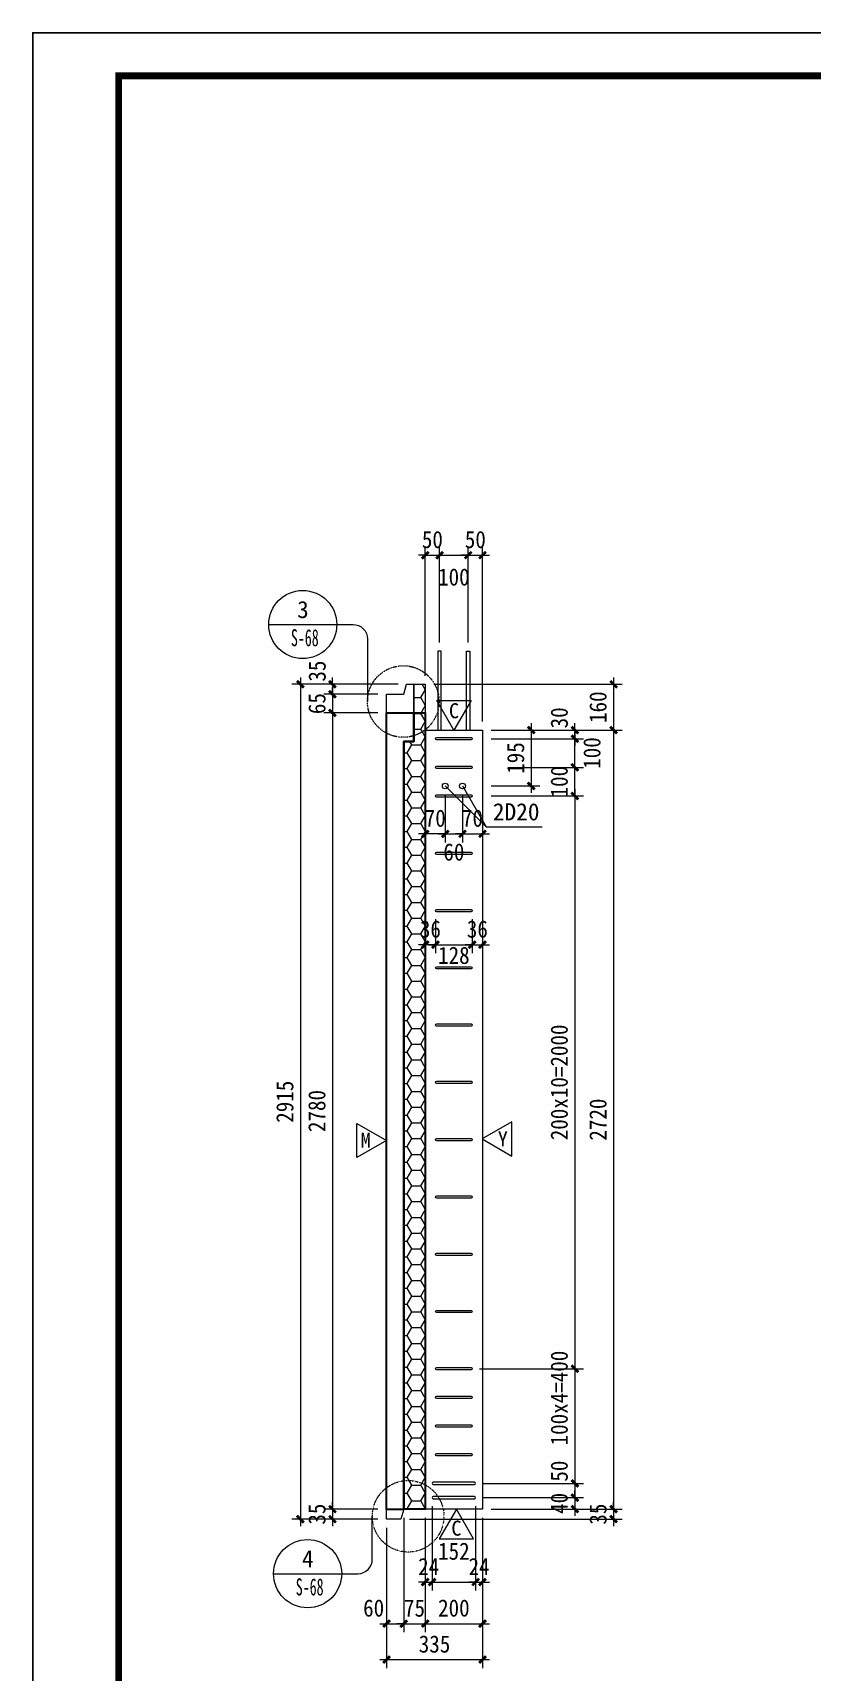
# Model space of a CAD drawing. Header units: millimetres. Extents: x 147 to 28941, y 5 to 9031.
# Drawn here: x 16341 to 19064, y 3191 to 8915 of the extents above; entities that cross this region are included whole.
import ezdxf
from ezdxf.enums import TextEntityAlignment as Align

# ---------------------------------------------------------------- set-up
doc = ezdxf.new("R2010")
doc.units = ezdxf.units.MM
doc.linetypes.add('DASH', pattern=[0.35, 0.25, -0.1])
for name, color, linetype, lineweight in [('YG-标注', 151, 'Continuous', 15), ('YZ-文字', 4, 'Continuous', 13), ('YZ-符号', 96, 'Continuous', 9), ('填充', 7, 'Continuous', 5), ('轮廓线', 2, 'Continuous', 13), ('轮廓线0.15', 91, 'Continuous', 15)]:
    doc.layers.add(name, color=color, linetype=linetype, lineweight=lineweight)
for name, color, linetype in [('YWQB1a###PJ', 7, 'Continuous'), ('YZ-索引图号', 3, 'Continuous'), ('暗柱钢筋', 7, 'Continuous'), ('梁钢筋', 7, 'Continuous')]:
    doc.layers.add(name, color=color, linetype=linetype)
doc.styles.add('YZ-样式 1', font='simhei.ttf', dxfattribs={"width": 0.85})
doc.styles.add('YZ-样式 2', font='simhei.ttf', dxfattribs={"width": 0.9})
doc.styles.add('图签-黑体', font='simhei.ttf')
doc.styles.add('黑体', font='simhei.ttf')
doc.dimstyles.new('YZ-30', dxfattribs={"dimscale": 30, "dimtxt": 2, "dimasz": 0.8, "dimexe": 1, "dimexo": 1, "dimgap": 0.8, "dimtad": 1, "dimdec": 0, "dimzin": 1, "dimdsep": 46, "dimtxsty": 'YZ-样式 2', "dimblk": 'ARCHTICK', "dimcen": 250, "dimdle": 0.8, "dimclrd": 151, "dimclre": 151, "dimclrt": 7, "dimazin": 0, "dimtfac": 1, "dimtdec": 0, "dimtix": 1, "dimtmove": 2, "dimatfit": 2, "dimldrblk": 'ARCHTICK', "dimfxl": 1, "dimlwd": 9, "dimlwe": 9, "dimarcsym": 0})

# ---------------------------------------------------------------- blocks, each defined once
blk = doc.blocks.new('_ArchTick')
at = {"color": 0, "linetype": 'ByBlock', "const_width": 0.4}
blk.add_lwpolyline([(-0.5, -0.5), (0.5, 0.5)], dxfattribs=at)
blk = doc.blocks.new('*D164')
at = {"layer": 'Defpoints', "color": 0, "transparency": 16777216}
for p in [(17646.8, 6640.1), (17387.8, 6605.1), (17576.8, 6605.1)]:
    blk.add_point(p, dxfattribs=at)
at = {"layer": 'YG-标注', "color": 151, "lineweight": 9, "transparency": 16777216}
for p, q in [((17616.8, 6640.1), (17357.8, 6640.1)), ((17387.8, 6640.1), (17387.8, 6664.1)), ((17387.8, 6640.1), (17387.8, 6605.1)), ((17546.8, 6605.1), (17357.8, 6605.1)), ((17387.8, 6605.1), (17387.8, 6581.1))]:
    blk.add_line(p, q, dxfattribs=at)
at = {"layer": 'YG-标注', "color": 151, "lineweight": 9, "transparency": 16777216, "xscale": 24, "yscale": 24, "zscale": 24}
for p, rotation in [((17387.8, 6640.1), 270), ((17387.8, 6605.1), 90)]:
    blk.add_blockref('_ArchTick', p, dxfattribs=dict(at, rotation=rotation))
at = {"layer": 'YG-标注', "color": 7, "transparency": 16777216, "insert": (17334.5, 6686.1), "char_height": 60, "attachment_point": 5, "rotation": 90, "style": 'YZ-样式 2'}
blk.add_mtext('35', dxfattribs=at)
blk = doc.blocks.new('*D165')
at = {"layer": 'Defpoints', "color": 0, "transparency": 16777216}
for p in [(17576.8, 6540.1), (17387.8, 3760.1), (17576.8, 3760.1)]:
    blk.add_point(p, dxfattribs=at)
at = {"layer": 'YG-标注', "color": 151, "lineweight": 9, "transparency": 16777216}
for p, q in [((17546.8, 6540.1), (17357.8, 6540.1)), ((17387.8, 6564.1), (17387.8, 3736.1)), ((17546.8, 3760.1), (17357.8, 3760.1))]:
    blk.add_line(p, q, dxfattribs=at)
at = {"layer": 'YG-标注', "color": 151, "lineweight": 9, "transparency": 16777216, "xscale": 24, "yscale": 24, "zscale": 24}
for p, rotation in [((17387.8, 6540.1), 90), ((17387.8, 3760.1), 270)]:
    blk.add_blockref('_ArchTick', p, dxfattribs=dict(at, rotation=rotation))
at = {"layer": 'YG-标注', "color": 7, "transparency": 16777216, "insert": (17333.5, 5150.1), "char_height": 60, "attachment_point": 5, "rotation": 90, "style": 'YZ-样式 2'}
blk.add_mtext('2780', dxfattribs=at)
blk = doc.blocks.new('*D166')
at = {"layer": 'Defpoints', "color": 0, "transparency": 16777216}
for p in [(17646.8, 6640.1), (17275.7, 3725.1), (17576.8, 3725.1)]:
    blk.add_point(p, dxfattribs=at)
at = {"layer": 'YG-标注', "color": 151, "lineweight": 9, "transparency": 16777216}
for p, q in [((17616.8, 6640.1), (17245.7, 6640.1)), ((17275.7, 6664.1), (17275.7, 3701.1)), ((17546.8, 3725.1), (17245.7, 3725.1))]:
    blk.add_line(p, q, dxfattribs=at)
at = {"layer": 'YG-标注', "color": 151, "lineweight": 9, "transparency": 16777216, "xscale": 24, "yscale": 24, "zscale": 24}
for p, rotation in [((17275.7, 6640.1), 90), ((17275.7, 3725.1), 270)]:
    blk.add_blockref('_ArchTick', p, dxfattribs=dict(at, rotation=rotation))
at = {"layer": 'YG-标注', "color": 7, "transparency": 16777216, "insert": (17221.7, 5182.6), "char_height": 60, "attachment_point": 5, "rotation": 90, "style": 'YZ-样式 2'}
blk.add_mtext('2915', dxfattribs=at)
blk = doc.blocks.new('*D167')
at = {"layer": 'Defpoints', "color": 0, "transparency": 16777216}
for p in [(17711.8, 6640.1), (17911.8, 6480.1), (18369.8, 6480.1)]:
    blk.add_point(p, dxfattribs=at)
at = {"layer": 'YG-标注', "color": 151, "lineweight": 9, "transparency": 16777216}
for p, q in [((17741.8, 6640.1), (18399.8, 6640.1)), ((18369.8, 6664.1), (18369.8, 6456.1)), ((17941.8, 6480.1), (18399.8, 6480.1))]:
    blk.add_line(p, q, dxfattribs=at)
at = {"layer": 'YG-标注', "color": 151, "lineweight": 9, "transparency": 16777216, "xscale": 24, "yscale": 24, "zscale": 24}
for p, rotation in [((18369.8, 6640.1), 90), ((18369.8, 6480.1), 270)]:
    blk.add_blockref('_ArchTick', p, dxfattribs=dict(at, rotation=rotation))
at = {"layer": 'YG-标注', "color": 7, "transparency": 16777216, "insert": (18315.5, 6560.1), "char_height": 60, "attachment_point": 5, "rotation": 90, "style": 'YZ-样式 2'}
blk.add_mtext('160', dxfattribs=at)
blk = doc.blocks.new('*D168')
at = {"layer": 'Defpoints', "color": 0, "transparency": 16777216}
for p in [(17911.8, 6480.1), (17911.8, 3760.1), (18369.8, 3760.1)]:
    blk.add_point(p, dxfattribs=at)
at = {"layer": 'YG-标注', "color": 151, "lineweight": 9, "transparency": 16777216}
for p, q in [((17941.8, 6480.1), (18399.8, 6480.1)), ((18369.8, 6504.1), (18369.8, 3736.1)), ((17941.8, 3760.1), (18399.8, 3760.1))]:
    blk.add_line(p, q, dxfattribs=at)
at = {"layer": 'YG-标注', "color": 151, "lineweight": 9, "transparency": 16777216, "xscale": 24, "yscale": 24, "zscale": 24}
for p, rotation in [((18369.8, 6480.1), 90), ((18369.8, 3760.1), 270)]:
    blk.add_blockref('_ArchTick', p, dxfattribs=dict(at, rotation=rotation))
at = {"layer": 'YG-标注', "color": 7, "transparency": 16777216, "insert": (18315.5, 5120.1), "char_height": 60, "attachment_point": 5, "rotation": 90, "style": 'YZ-样式 2'}
blk.add_mtext('2720', dxfattribs=at)
blk = doc.blocks.new('*D169')
at = {"layer": 'Defpoints', "color": 0, "transparency": 16777216}
for p in [(17626.8, 3725.1), (17911.8, 3760.1), (18369.8, 3725.1)]:
    blk.add_point(p, dxfattribs=at)
at = {"layer": 'YG-标注', "color": 151, "lineweight": 9, "transparency": 16777216}
for p, q in [((18369.8, 3760.1), (18369.8, 3784.1)), ((17656.8, 3725.1), (18399.8, 3725.1)), ((17941.8, 3760.1), (18399.8, 3760.1)), ((18369.8, 3760.1), (18369.8, 3725.1)), ((18369.8, 3725.1), (18369.8, 3701.1))]:
    blk.add_line(p, q, dxfattribs=at)
at = {"layer": 'YG-标注', "color": 151, "lineweight": 9, "transparency": 16777216, "xscale": 24, "yscale": 24, "zscale": 24}
for p, rotation in [((18369.8, 3760.1), 270), ((18369.8, 3725.1), 90)]:
    blk.add_blockref('_ArchTick', p, dxfattribs=dict(at, rotation=rotation))
at = {"layer": 'YG-标注', "color": 7, "transparency": 16777216, "insert": (18315.8, 3742.6), "char_height": 60, "attachment_point": 5, "rotation": 90, "style": 'YZ-样式 2'}
blk.add_mtext('35', dxfattribs=at)
blk = doc.blocks.new('*D170')
at = {"layer": 'Defpoints', "color": 0, "transparency": 16777216}
for p in [(17911.8, 6480.1), (17911.8, 6450.1), (18234.5, 6450.1)]:
    blk.add_point(p, dxfattribs=at)
at = {"layer": 'YG-标注', "color": 151, "lineweight": 9, "transparency": 16777216}
for p, q in [((17941.8, 6480.1), (18264.5, 6480.1)), ((18234.5, 6480.1), (18234.5, 6504.1)), ((18234.5, 6480.1), (18234.5, 6450.1)), ((17941.8, 6450.1), (18264.5, 6450.1)), ((18234.5, 6450.1), (18234.5, 6426.1))]:
    blk.add_line(p, q, dxfattribs=at)
at = {"layer": 'YG-标注', "color": 151, "lineweight": 9, "transparency": 16777216, "xscale": 24, "yscale": 24, "zscale": 24}
for p, rotation in [((18234.5, 6480.1), 270), ((18234.5, 6450.1), 90)]:
    blk.add_blockref('_ArchTick', p, dxfattribs=dict(at, rotation=rotation))
at = {"layer": 'YG-标注', "color": 7, "transparency": 16777216, "insert": (18180.1, 6522.9), "char_height": 60, "attachment_point": 5, "rotation": 90, "style": 'YZ-样式 2'}
blk.add_mtext('30', dxfattribs=at)
blk = doc.blocks.new('*D171')
at = {"layer": 'Defpoints', "color": 0, "transparency": 16777216}
for p in [(17911.8, 6250.1), (17871.8, 4250.1), (18234.5, 4250.1)]:
    blk.add_point(p, dxfattribs=at)
at = {"layer": 'YG-标注', "color": 151, "lineweight": 9, "transparency": 16777216}
for p, q in [((17941.8, 6250.1), (18264.5, 6250.1)), ((18234.5, 6274.1), (18234.5, 4226.1)), ((17901.8, 4250.1), (18264.5, 4250.1))]:
    blk.add_line(p, q, dxfattribs=at)
at = {"layer": 'YG-标注', "color": 151, "lineweight": 9, "transparency": 16777216, "xscale": 24, "yscale": 24, "zscale": 24}
for p, rotation in [((18234.5, 6250.1), 90), ((18234.5, 4250.1), 270)]:
    blk.add_blockref('_ArchTick', p, dxfattribs=dict(at, rotation=rotation))
at = {"layer": 'YG-标注', "color": 7, "transparency": 16777216, "insert": (18180.1, 5250.1), "char_height": 60, "attachment_point": 5, "rotation": 90, "style": 'YZ-样式 2'}
blk.add_mtext('200x10=2000', dxfattribs=at)
blk = doc.blocks.new('*D172')
at = {"layer": 'Defpoints', "color": 0, "transparency": 16777216}
for p in [(17871.8, 4250.1), (17883.8, 3850.1), (18234.5, 3850.1)]:
    blk.add_point(p, dxfattribs=at)
at = {"layer": 'YG-标注', "color": 151, "lineweight": 9, "transparency": 16777216}
for p, q in [((17901.8, 4250.1), (18264.5, 4250.1)), ((18234.5, 4274.1), (18234.5, 3826.1)), ((17913.8, 3850.1), (18264.5, 3850.1))]:
    blk.add_line(p, q, dxfattribs=at)
at = {"layer": 'YG-标注', "color": 151, "lineweight": 9, "transparency": 16777216, "xscale": 24, "yscale": 24, "zscale": 24}
for p, rotation in [((18234.5, 4250.1), 90), ((18234.5, 3850.1), 270)]:
    blk.add_blockref('_ArchTick', p, dxfattribs=dict(at, rotation=rotation))
at = {"layer": 'YG-标注', "color": 7, "transparency": 16777216, "insert": (18180.1, 4147.9), "char_height": 60, "attachment_point": 5, "rotation": 90, "style": 'YZ-样式 2'}
blk.add_mtext('100x4=400', dxfattribs=at)
blk = doc.blocks.new('*D173')
at = {"layer": 'Defpoints', "color": 0, "transparency": 16777216}
for p in [(17883.8, 3850.1), (17883.8, 3800.1), (18234.5, 3800.1)]:
    blk.add_point(p, dxfattribs=at)
at = {"layer": 'YG-标注', "color": 151, "lineweight": 9, "transparency": 16777216}
for p, q in [((17913.8, 3850.1), (18264.5, 3850.1)), ((18234.5, 3874.1), (18234.5, 3776.1)), ((17913.8, 3800.1), (18264.5, 3800.1))]:
    blk.add_line(p, q, dxfattribs=at)
at = {"layer": 'YG-标注', "color": 151, "lineweight": 9, "transparency": 16777216, "xscale": 24, "yscale": 24, "zscale": 24}
for p, rotation in [((18234.5, 3850.1), 90), ((18234.5, 3800.1), 270)]:
    blk.add_blockref('_ArchTick', p, dxfattribs=dict(at, rotation=rotation))
at = {"layer": 'YG-标注', "color": 7, "transparency": 16777216, "insert": (18180.1, 3892.7), "char_height": 60, "attachment_point": 5, "rotation": 90, "style": 'YZ-样式 2'}
blk.add_mtext('50', dxfattribs=at)
blk = doc.blocks.new('*D174')
at = {"layer": 'Defpoints', "color": 0, "transparency": 16777216}
for p in [(17883.8, 3800.1), (17911.8, 3760.1), (18234.5, 3760.1)]:
    blk.add_point(p, dxfattribs=at)
at = {"layer": 'YG-标注', "color": 151, "lineweight": 9, "transparency": 16777216}
for p, q in [((17913.8, 3800.1), (18264.5, 3800.1)), ((18234.5, 3800.1), (18234.5, 3824.1)), ((18234.5, 3800.1), (18234.5, 3760.1)), ((17941.8, 3760.1), (18264.5, 3760.1)), ((18234.5, 3760.1), (18234.5, 3736.1))]:
    blk.add_line(p, q, dxfattribs=at)
at = {"layer": 'YG-标注', "color": 151, "lineweight": 9, "transparency": 16777216, "xscale": 24, "yscale": 24, "zscale": 24}
for p, rotation in [((18234.5, 3800.1), 270), ((18234.5, 3760.1), 90)]:
    blk.add_blockref('_ArchTick', p, dxfattribs=dict(at, rotation=rotation))
at = {"layer": 'YG-标注', "color": 7, "transparency": 16777216, "insert": (18180.1, 3780.1), "char_height": 60, "attachment_point": 5, "rotation": 90, "style": 'YZ-样式 2'}
blk.add_mtext('40', dxfattribs=at)
blk = doc.blocks.new('*D175')
at = {"layer": 'Defpoints', "color": 0, "transparency": 16777216}
for p in [(17911.8, 6480.1), (17911.8, 6285), (18081.9, 6285)]:
    blk.add_point(p, dxfattribs=at)
at = {"layer": 'YG-标注', "color": 151, "lineweight": 9, "transparency": 16777216}
for p, q in [((17941.8, 6480.1), (18111.9, 6480.1)), ((18081.9, 6504.1), (18081.9, 6261)), ((17941.8, 6285), (18111.9, 6285))]:
    blk.add_line(p, q, dxfattribs=at)
at = {"layer": 'YG-标注', "color": 151, "lineweight": 9, "transparency": 16777216, "xscale": 24, "yscale": 24, "zscale": 24}
for p, rotation in [((18081.9, 6480.1), 90), ((18081.9, 6285), 270)]:
    blk.add_blockref('_ArchTick', p, dxfattribs=dict(at, rotation=rotation))
at = {"layer": 'YG-标注', "color": 7, "transparency": 16777216, "insert": (18027.9, 6382.6), "char_height": 60, "attachment_point": 5, "rotation": 90, "style": 'YZ-样式 2'}
blk.add_mtext('195', dxfattribs=at)
blk = doc.blocks.new('*D176')
at = {"layer": 'Defpoints', "color": 0, "transparency": 16777216}
for p in [(17576.8, 3725.1), (17911.8, 3760.1), (17911.8, 3234.7)]:
    blk.add_point(p, dxfattribs=at)
at = {"layer": 'YG-标注', "color": 151, "lineweight": 9, "transparency": 16777216}
for p, q in [((17911.8, 3730.1), (17911.8, 3204.7)), ((17576.8, 3695.1), (17576.8, 3204.7)), ((17552.8, 3234.7), (17935.8, 3234.7))]:
    blk.add_line(p, q, dxfattribs=at)
at = {"layer": 'YG-标注', "color": 151, "lineweight": 9, "transparency": 16777216, "xscale": 24, "yscale": 24, "zscale": 24, "rotation": 180}
blk.add_blockref('_ArchTick', (17576.8, 3234.7), dxfattribs=at)
at = {"layer": 'YG-标注', "color": 151, "lineweight": 9, "transparency": 16777216, "xscale": 24, "yscale": 24, "zscale": 24}
blk.add_blockref('_ArchTick', (17911.8, 3234.7), dxfattribs=at)
at = {"layer": 'YG-标注', "color": 7, "transparency": 16777216, "insert": (17744.3, 3288.7), "char_height": 60, "attachment_point": 5, "style": 'YZ-样式 2'}
blk.add_mtext('335', dxfattribs=at)
blk = doc.blocks.new('*D177')
at = {"layer": 'Defpoints', "color": 0, "transparency": 16777216}
for p in [(17576.8, 3725.1), (17636.8, 3760.1), (17636.8, 3360.1)]:
    blk.add_point(p, dxfattribs=at)
at = {"layer": 'YG-标注', "color": 151, "lineweight": 9, "transparency": 16777216}
for p, q in [((17636.8, 3730.1), (17636.8, 3330.1)), ((17576.8, 3695.1), (17576.8, 3330.1)), ((17552.8, 3360.1), (17660.8, 3360.1))]:
    blk.add_line(p, q, dxfattribs=at)
at = {"layer": 'YG-标注', "color": 151, "lineweight": 9, "transparency": 16777216, "xscale": 24, "yscale": 24, "zscale": 24, "rotation": 180}
blk.add_blockref('_ArchTick', (17576.8, 3360.1), dxfattribs=at)
at = {"layer": 'YG-标注', "color": 151, "lineweight": 9, "transparency": 16777216, "xscale": 24, "yscale": 24, "zscale": 24}
blk.add_blockref('_ArchTick', (17636.8, 3360.1), dxfattribs=at)
at = {"layer": 'YG-标注', "color": 7, "transparency": 16777216, "insert": (17531.6, 3414.4), "char_height": 60, "attachment_point": 5, "style": 'YZ-样式 2'}
blk.add_mtext('60', dxfattribs=at)
blk = doc.blocks.new('*D178')
at = {"layer": 'Defpoints', "color": 0, "transparency": 16777216}
for p in [(17636.8, 3760.1), (17711.8, 3760.1), (17711.8, 3360.1)]:
    blk.add_point(p, dxfattribs=at)
at = {"layer": 'YG-标注', "color": 151, "lineweight": 9, "transparency": 16777216}
for p, q in [((17636.8, 3730.1), (17636.8, 3330.1)), ((17711.8, 3730.1), (17711.8, 3330.1)), ((17636.8, 3360.1), (17612.8, 3360.1)), ((17636.8, 3360.1), (17711.8, 3360.1)), ((17711.8, 3360.1), (17735.8, 3360.1))]:
    blk.add_line(p, q, dxfattribs=at)
at = {"layer": 'YG-标注', "color": 151, "lineweight": 9, "transparency": 16777216, "xscale": 24, "yscale": 24, "zscale": 24}
blk.add_blockref('_ArchTick', (17636.8, 3360.1), dxfattribs=at)
at = {"layer": 'YG-标注', "color": 151, "lineweight": 9, "transparency": 16777216, "xscale": 24, "yscale": 24, "zscale": 24, "rotation": 180}
blk.add_blockref('_ArchTick', (17711.8, 3360.1), dxfattribs=at)
at = {"layer": 'YG-标注', "color": 7, "transparency": 16777216, "insert": (17674.3, 3414.1), "char_height": 60, "attachment_point": 5, "style": 'YZ-样式 2'}
blk.add_mtext('75', dxfattribs=at)
blk = doc.blocks.new('*D179')
at = {"layer": 'Defpoints', "color": 0, "transparency": 16777216}
for p in [(17711.8, 3760.1), (17911.8, 3760.1), (17911.8, 3360.1)]:
    blk.add_point(p, dxfattribs=at)
at = {"layer": 'YG-标注', "color": 151, "lineweight": 9, "transparency": 16777216}
for p, q in [((17711.8, 3730.1), (17711.8, 3330.1)), ((17911.8, 3730.1), (17911.8, 3330.1)), ((17687.8, 3360.1), (17935.8, 3360.1))]:
    blk.add_line(p, q, dxfattribs=at)
at = {"layer": 'YG-标注', "color": 151, "lineweight": 9, "transparency": 16777216, "xscale": 24, "yscale": 24, "zscale": 24, "rotation": 180}
blk.add_blockref('_ArchTick', (17711.8, 3360.1), dxfattribs=at)
at = {"layer": 'YG-标注', "color": 151, "lineweight": 9, "transparency": 16777216, "xscale": 24, "yscale": 24, "zscale": 24}
blk.add_blockref('_ArchTick', (17911.8, 3360.1), dxfattribs=at)
at = {"layer": 'YG-标注', "color": 7, "transparency": 16777216, "insert": (17811.8, 3414.4), "char_height": 60, "attachment_point": 5, "style": 'YZ-样式 2'}
blk.add_mtext('200', dxfattribs=at)
blk = doc.blocks.new('*D180')
at = {"layer": 'Defpoints', "color": 0, "transparency": 16777216}
for p in [(17735.8, 3800.1), (17711.8, 3760.1), (17735.8, 3505.5)]:
    blk.add_point(p, dxfattribs=at)
at = {"layer": 'YG-标注', "color": 151, "lineweight": 9, "transparency": 16777216}
for p, q in [((17711.8, 3730.1), (17711.8, 3475.5)), ((17735.8, 3770.1), (17735.8, 3475.5)), ((17711.8, 3505.5), (17687.8, 3505.5)), ((17711.8, 3505.5), (17735.8, 3505.5)), ((17735.8, 3505.5), (17759.8, 3505.5))]:
    blk.add_line(p, q, dxfattribs=at)
at = {"layer": 'YG-标注', "color": 151, "lineweight": 9, "transparency": 16777216, "xscale": 24, "yscale": 24, "zscale": 24}
blk.add_blockref('_ArchTick', (17711.8, 3505.5), dxfattribs=at)
at = {"layer": 'YG-标注', "color": 151, "lineweight": 9, "transparency": 16777216, "xscale": 24, "yscale": 24, "zscale": 24, "rotation": 180}
blk.add_blockref('_ArchTick', (17735.8, 3505.5), dxfattribs=at)
at = {"layer": 'YG-标注', "color": 7, "transparency": 16777216, "insert": (17723.8, 3559.5), "char_height": 60, "attachment_point": 5, "style": 'YZ-样式 2'}
blk.add_mtext('24', dxfattribs=at)
blk = doc.blocks.new('*D181')
at = {"layer": 'Defpoints', "color": 0, "transparency": 16777216}
for p in [(17735.8, 3800.1), (17887.8, 3800.1), (17887.8, 3505.5)]:
    blk.add_point(p, dxfattribs=at)
at = {"layer": 'YG-标注', "color": 151, "lineweight": 9, "transparency": 16777216}
for p, q in [((17735.8, 3770.1), (17735.8, 3475.5)), ((17887.8, 3770.1), (17887.8, 3475.5)), ((17711.8, 3505.5), (17911.8, 3505.5))]:
    blk.add_line(p, q, dxfattribs=at)
at = {"layer": 'YG-标注', "color": 151, "lineweight": 9, "transparency": 16777216, "xscale": 24, "yscale": 24, "zscale": 24, "rotation": 180}
blk.add_blockref('_ArchTick', (17735.8, 3505.5), dxfattribs=at)
at = {"layer": 'YG-标注', "color": 151, "lineweight": 9, "transparency": 16777216, "xscale": 24, "yscale": 24, "zscale": 24}
blk.add_blockref('_ArchTick', (17887.8, 3505.5), dxfattribs=at)
at = {"layer": 'YG-标注', "color": 7, "transparency": 16777216, "insert": (17811.8, 3612.7), "char_height": 60, "attachment_point": 5, "style": 'YZ-样式 2'}
blk.add_mtext('152', dxfattribs=at)
blk = doc.blocks.new('*D182')
at = {"layer": 'Defpoints', "color": 0, "transparency": 16777216}
for p in [(17887.8, 3800.1), (17911.8, 3760.1), (17911.8, 3505.5)]:
    blk.add_point(p, dxfattribs=at)
at = {"layer": 'YG-标注', "color": 151, "lineweight": 9, "transparency": 16777216}
for p, q in [((17887.8, 3770.1), (17887.8, 3475.5)), ((17911.8, 3730.1), (17911.8, 3475.5)), ((17887.8, 3505.5), (17863.8, 3505.5)), ((17887.8, 3505.5), (17911.8, 3505.5)), ((17911.8, 3505.5), (17935.8, 3505.5))]:
    blk.add_line(p, q, dxfattribs=at)
at = {"layer": 'YG-标注', "color": 151, "lineweight": 9, "transparency": 16777216, "xscale": 24, "yscale": 24, "zscale": 24}
blk.add_blockref('_ArchTick', (17887.8, 3505.5), dxfattribs=at)
at = {"layer": 'YG-标注', "color": 151, "lineweight": 9, "transparency": 16777216, "xscale": 24, "yscale": 24, "zscale": 24, "rotation": 180}
blk.add_blockref('_ArchTick', (17911.8, 3505.5), dxfattribs=at)
at = {"layer": 'YG-标注', "color": 7, "transparency": 16777216, "insert": (17899.8, 3559.5), "char_height": 60, "attachment_point": 5, "style": 'YZ-样式 2'}
blk.add_mtext('24', dxfattribs=at)
blk = doc.blocks.new('*D183')
at = {"layer": 'Defpoints', "color": 0, "transparency": 16777216}
for p in [(17747.8, 5850.1), (17875.8, 5850.1), (17875.8, 5730.9)]:
    blk.add_point(p, dxfattribs=at)
at = {"layer": 'YG-标注', "color": 151, "lineweight": 9, "transparency": 16777216}
for p, q in [((17747.8, 5820.1), (17747.8, 5700.9)), ((17875.8, 5820.1), (17875.8, 5700.9)), ((17723.8, 5730.9), (17899.8, 5730.9))]:
    blk.add_line(p, q, dxfattribs=at)
at = {"layer": 'YG-标注', "color": 151, "lineweight": 9, "transparency": 16777216, "xscale": 24, "yscale": 24, "zscale": 24, "rotation": 180}
blk.add_blockref('_ArchTick', (17747.8, 5730.9), dxfattribs=at)
at = {"layer": 'YG-标注', "color": 151, "lineweight": 9, "transparency": 16777216, "xscale": 24, "yscale": 24, "zscale": 24}
blk.add_blockref('_ArchTick', (17875.8, 5730.9), dxfattribs=at)
at = {"layer": 'YG-标注', "color": 7, "transparency": 16777216, "insert": (17811.8, 5693.3), "char_height": 60, "attachment_point": 5, "style": 'YZ-样式 2'}
blk.add_mtext('128', dxfattribs=at)
blk = doc.blocks.new('*D184')
at = {"layer": 'Defpoints', "color": 0, "transparency": 16777216}
for p in [(17875.8, 5850.1), (17911.8, 5730.9), (17911.8, 5730.9)]:
    blk.add_point(p, dxfattribs=at)
at = {"layer": 'YG-标注', "color": 151, "lineweight": 9, "transparency": 16777216}
for p, q in [((17875.8, 5820.1), (17875.8, 5700.9)), ((17875.8, 5730.9), (17851.8, 5730.9)), ((17875.8, 5730.9), (17911.8, 5730.9)), ((17911.8, 5730.9), (17935.8, 5730.9))]:
    blk.add_line(p, q, dxfattribs=at)
at = {"layer": 'YG-标注', "color": 151, "lineweight": 9, "transparency": 16777216, "xscale": 24, "yscale": 24, "zscale": 24}
blk.add_blockref('_ArchTick', (17875.8, 5730.9), dxfattribs=at)
at = {"layer": 'YG-标注', "color": 151, "lineweight": 9, "transparency": 16777216, "xscale": 24, "yscale": 24, "zscale": 24, "rotation": 180}
blk.add_blockref('_ArchTick', (17911.8, 5730.9), dxfattribs=at)
at = {"layer": 'YG-标注', "color": 7, "transparency": 16777216, "insert": (17893.8, 5784.9), "char_height": 60, "attachment_point": 5, "style": 'YZ-样式 2'}
blk.add_mtext('36', dxfattribs=at)
blk = doc.blocks.new('*D185')
at = {"layer": 'Defpoints', "color": 0, "transparency": 16777216}
for p in [(17711.8, 5873.1), (17747.8, 5850.1), (17711.8, 5730.9)]:
    blk.add_point(p, dxfattribs=at)
at = {"layer": 'YG-标注', "color": 151, "lineweight": 9, "transparency": 16777216}
for p, q in [((17711.8, 5843.1), (17711.8, 5700.9)), ((17747.8, 5820.1), (17747.8, 5700.9)), ((17711.8, 5730.9), (17687.8, 5730.9)), ((17747.8, 5730.9), (17711.8, 5730.9)), ((17747.8, 5730.9), (17771.8, 5730.9))]:
    blk.add_line(p, q, dxfattribs=at)
at = {"layer": 'YG-标注', "color": 151, "lineweight": 9, "transparency": 16777216, "xscale": 24, "yscale": 24, "zscale": 24}
blk.add_blockref('_ArchTick', (17711.8, 5730.9), dxfattribs=at)
at = {"layer": 'YG-标注', "color": 151, "lineweight": 9, "transparency": 16777216, "xscale": 24, "yscale": 24, "zscale": 24, "rotation": 180}
blk.add_blockref('_ArchTick', (17747.8, 5730.9), dxfattribs=at)
at = {"layer": 'YG-标注', "color": 7, "transparency": 16777216, "insert": (17729.8, 5784.9), "char_height": 60, "attachment_point": 5, "style": 'YZ-样式 2'}
blk.add_mtext('36', dxfattribs=at)
blk = doc.blocks.new('*D186')
at = {"layer": 'Defpoints', "color": 0, "transparency": 16777216}
for p in [(17711.8, 6281.8), (17781.6, 6285), (17711.8, 6117.8)]:
    blk.add_point(p, dxfattribs=at)
at = {"layer": 'YG-标注', "color": 151, "lineweight": 9, "transparency": 16777216}
for p, q in [((17711.8, 6251.8), (17711.8, 6087.8)), ((17781.6, 6255), (17781.6, 6087.8)), ((17711.8, 6117.8), (17687.8, 6117.8)), ((17781.6, 6117.8), (17711.8, 6117.8)), ((17781.6, 6117.8), (17805.6, 6117.8))]:
    blk.add_line(p, q, dxfattribs=at)
at = {"layer": 'YG-标注', "color": 151, "lineweight": 9, "transparency": 16777216, "xscale": 24, "yscale": 24, "zscale": 24}
blk.add_blockref('_ArchTick', (17711.8, 6117.8), dxfattribs=at)
at = {"layer": 'YG-标注', "color": 151, "lineweight": 9, "transparency": 16777216, "xscale": 24, "yscale": 24, "zscale": 24, "rotation": 180}
blk.add_blockref('_ArchTick', (17781.6, 6117.8), dxfattribs=at)
at = {"layer": 'YG-标注', "color": 7, "transparency": 16777216, "insert": (17746.7, 6172.1), "char_height": 60, "attachment_point": 5, "style": 'YZ-样式 2'}
blk.add_mtext('70', dxfattribs=at)
blk = doc.blocks.new('*D187')
at = {"layer": 'Defpoints', "color": 0, "transparency": 16777216}
for p in [(17781.6, 6285), (17842, 6285), (17842, 6117.8)]:
    blk.add_point(p, dxfattribs=at)
at = {"layer": 'YG-标注', "color": 151, "lineweight": 9, "transparency": 16777216}
for p, q in [((17781.6, 6255), (17781.6, 6087.8)), ((17842, 6255), (17842, 6087.8)), ((17757.6, 6117.8), (17866, 6117.8))]:
    blk.add_line(p, q, dxfattribs=at)
at = {"layer": 'YG-标注', "color": 151, "lineweight": 9, "transparency": 16777216, "xscale": 24, "yscale": 24, "zscale": 24, "rotation": 180}
blk.add_blockref('_ArchTick', (17781.6, 6117.8), dxfattribs=at)
at = {"layer": 'YG-标注', "color": 151, "lineweight": 9, "transparency": 16777216, "xscale": 24, "yscale": 24, "zscale": 24}
blk.add_blockref('_ArchTick', (17842, 6117.8), dxfattribs=at)
at = {"layer": 'YG-标注', "color": 7, "transparency": 16777216, "insert": (17811.8, 6054.1), "char_height": 60, "attachment_point": 5, "style": 'YZ-样式 2'}
blk.add_mtext('60', dxfattribs=at)
blk = doc.blocks.new('*D188')
at = {"layer": 'Defpoints', "color": 0, "transparency": 16777216}
for p in [(17842, 6285), (17911.8, 6281.8), (17911.8, 6117.8)]:
    blk.add_point(p, dxfattribs=at)
at = {"layer": 'YG-标注', "color": 151, "lineweight": 9, "transparency": 16777216}
for p, q in [((17842, 6255), (17842, 6087.8)), ((17911.8, 6251.8), (17911.8, 6087.8)), ((17842, 6117.8), (17818, 6117.8)), ((17842, 6117.8), (17911.8, 6117.8)), ((17911.8, 6117.8), (17935.8, 6117.8))]:
    blk.add_line(p, q, dxfattribs=at)
at = {"layer": 'YG-标注', "color": 151, "lineweight": 9, "transparency": 16777216, "xscale": 24, "yscale": 24, "zscale": 24}
blk.add_blockref('_ArchTick', (17842, 6117.8), dxfattribs=at)
at = {"layer": 'YG-标注', "color": 151, "lineweight": 9, "transparency": 16777216, "xscale": 24, "yscale": 24, "zscale": 24, "rotation": 180}
blk.add_blockref('_ArchTick', (17911.8, 6117.8), dxfattribs=at)
at = {"layer": 'YG-标注', "color": 7, "transparency": 16777216, "insert": (17876.9, 6172.1), "char_height": 60, "attachment_point": 5, "style": 'YZ-样式 2'}
blk.add_mtext('70', dxfattribs=at)
blk = doc.blocks.new('*D189')
at = {"layer": 'Defpoints', "color": 0, "transparency": 16777216}
for p in [(17761.8, 7090.8), (17761.8, 6756.1), (17711.8, 6640.1)]:
    blk.add_point(p, dxfattribs=at)
at = {"layer": 'YG-标注', "color": 151, "lineweight": 9, "transparency": 16777216}
for p, q in [((17711.8, 6670.1), (17711.8, 7120.8)), ((17761.8, 6786.1), (17761.8, 7120.8)), ((17711.8, 7090.8), (17687.8, 7090.8)), ((17711.8, 7090.8), (17761.8, 7090.8)), ((17761.8, 7090.8), (17785.8, 7090.8))]:
    blk.add_line(p, q, dxfattribs=at)
at = {"layer": 'YG-标注', "color": 151, "lineweight": 9, "transparency": 16777216, "xscale": 24, "yscale": 24, "zscale": 24}
blk.add_blockref('_ArchTick', (17711.8, 7090.8), dxfattribs=at)
at = {"layer": 'YG-标注', "color": 151, "lineweight": 9, "transparency": 16777216, "xscale": 24, "yscale": 24, "zscale": 24, "rotation": 180}
blk.add_blockref('_ArchTick', (17761.8, 7090.8), dxfattribs=at)
at = {"layer": 'YG-标注', "color": 7, "transparency": 16777216, "insert": (17736.8, 7145.1), "char_height": 60, "attachment_point": 5, "style": 'YZ-样式 2'}
blk.add_mtext('50', dxfattribs=at)
blk = doc.blocks.new('*D190')
at = {"layer": 'Defpoints', "color": 0, "transparency": 16777216}
for p in [(17861.8, 7090.8), (17761.8, 6756.1), (17861.8, 6756.1)]:
    blk.add_point(p, dxfattribs=at)
at = {"layer": 'YG-标注', "color": 151, "lineweight": 9, "transparency": 16777216}
for p, q in [((17761.8, 6786.1), (17761.8, 7120.8)), ((17861.8, 6786.1), (17861.8, 7120.8)), ((17737.8, 7090.8), (17885.8, 7090.8))]:
    blk.add_line(p, q, dxfattribs=at)
at = {"layer": 'YG-标注', "color": 151, "lineweight": 9, "transparency": 16777216, "xscale": 24, "yscale": 24, "zscale": 24, "rotation": 180}
blk.add_blockref('_ArchTick', (17761.8, 7090.8), dxfattribs=at)
at = {"layer": 'YG-标注', "color": 151, "lineweight": 9, "transparency": 16777216, "xscale": 24, "yscale": 24, "zscale": 24}
blk.add_blockref('_ArchTick', (17861.8, 7090.8), dxfattribs=at)
at = {"layer": 'YG-标注', "color": 7, "transparency": 16777216, "insert": (17811.8, 7014.3), "char_height": 60, "attachment_point": 5, "style": 'YZ-样式 2'}
blk.add_mtext('100', dxfattribs=at)
blk = doc.blocks.new('*D191')
at = {"layer": 'Defpoints', "color": 0, "transparency": 16777216}
for p in [(17911.8, 7090.8), (17861.8, 6756.1), (17911.8, 6480.1)]:
    blk.add_point(p, dxfattribs=at)
at = {"layer": 'YG-标注', "color": 151, "lineweight": 9, "transparency": 16777216}
for p, q in [((17861.8, 6786.1), (17861.8, 7120.8)), ((17911.8, 6510.1), (17911.8, 7120.8)), ((17861.8, 7090.8), (17837.8, 7090.8)), ((17861.8, 7090.8), (17911.8, 7090.8)), ((17911.8, 7090.8), (17935.8, 7090.8))]:
    blk.add_line(p, q, dxfattribs=at)
at = {"layer": 'YG-标注', "color": 151, "lineweight": 9, "transparency": 16777216, "xscale": 24, "yscale": 24, "zscale": 24}
blk.add_blockref('_ArchTick', (17861.8, 7090.8), dxfattribs=at)
at = {"layer": 'YG-标注', "color": 151, "lineweight": 9, "transparency": 16777216, "xscale": 24, "yscale": 24, "zscale": 24, "rotation": 180}
blk.add_blockref('_ArchTick', (17911.8, 7090.8), dxfattribs=at)
at = {"layer": 'YG-标注', "color": 7, "transparency": 16777216, "insert": (17886.8, 7145.1), "char_height": 60, "attachment_point": 5, "style": 'YZ-样式 2'}
blk.add_mtext('50', dxfattribs=at)
blk = doc.blocks.new('*D310')
at = {"layer": 'Defpoints', "color": 0, "transparency": 16777216}
for p in [(17973.2, 6350.1), (18234.5, 6350.1), (17973.2, 6250.1)]:
    blk.add_point(p, dxfattribs=at)
at = {"layer": 'YG-标注', "color": 151, "lineweight": 9, "transparency": 16777216}
for p, q in [((18234.5, 6350.1), (18234.5, 6374.1)), ((18003.2, 6350.1), (18264.5, 6350.1)), ((18234.5, 6250.1), (18234.5, 6350.1)), ((18003.2, 6250.1), (18264.5, 6250.1)), ((18234.5, 6250.1), (18234.5, 6226.1))]:
    blk.add_line(p, q, dxfattribs=at)
at = {"layer": 'YG-标注', "color": 151, "lineweight": 9, "transparency": 16777216, "xscale": 24, "yscale": 24, "zscale": 24}
for p, rotation in [((18234.5, 6350.1), 270), ((18234.5, 6250.1), 90)]:
    blk.add_blockref('_ArchTick', p, dxfattribs=dict(at, rotation=rotation))
at = {"layer": 'YG-标注', "color": 7, "transparency": 16777216, "insert": (18180.1, 6300.1), "char_height": 60, "attachment_point": 5, "rotation": 90, "style": 'YZ-样式 2'}
blk.add_mtext('100', dxfattribs=at)
blk = doc.blocks.new('*D311')
at = {"layer": 'Defpoints', "color": 0, "transparency": 16777216}
for p in [(17973.2, 6450.1), (18234.5, 6450.1), (17973.2, 6350.1)]:
    blk.add_point(p, dxfattribs=at)
at = {"layer": 'YG-标注', "color": 151, "lineweight": 9, "transparency": 16777216}
for p, q in [((18234.5, 6326.1), (18234.5, 6474.1)), ((18003.2, 6450.1), (18264.5, 6450.1)), ((18003.2, 6350.1), (18264.5, 6350.1))]:
    blk.add_line(p, q, dxfattribs=at)
at = {"layer": 'YG-标注', "color": 151, "lineweight": 9, "transparency": 16777216, "xscale": 24, "yscale": 24, "zscale": 24}
for p, rotation in [((18234.5, 6450.1), 90), ((18234.5, 6350.1), 270)]:
    blk.add_blockref('_ArchTick', p, dxfattribs=dict(at, rotation=rotation))
at = {"layer": 'YG-标注', "color": 7, "transparency": 16777216, "insert": (18294.4, 6400.1), "char_height": 60, "attachment_point": 5, "rotation": 90, "style": 'YZ-样式 2'}
blk.add_mtext('100', dxfattribs=at)
blk = doc.blocks.new('*D318')
at = {"layer": 'Defpoints', "color": 0, "transparency": 16777216}
for p in [(17576.8, 6605.1), (17387.8, 6540.1), (17576.8, 6540.1)]:
    blk.add_point(p, dxfattribs=at)
at = {"layer": 'YG-标注', "color": 151, "lineweight": 9, "transparency": 16777216}
for p, q in [((17546.8, 6605.1), (17357.8, 6605.1)), ((17387.8, 6605.1), (17387.8, 6629.1)), ((17387.8, 6605.1), (17387.8, 6540.1)), ((17546.8, 6540.1), (17357.8, 6540.1)), ((17387.8, 6540.1), (17387.8, 6516.1))]:
    blk.add_line(p, q, dxfattribs=at)
at = {"layer": 'YG-标注', "color": 151, "lineweight": 9, "transparency": 16777216, "xscale": 24, "yscale": 24, "zscale": 24}
for p, rotation in [((17387.8, 6605.1), 270), ((17387.8, 6540.1), 90)]:
    blk.add_blockref('_ArchTick', p, dxfattribs=dict(at, rotation=rotation))
at = {"layer": 'YG-标注', "color": 7, "transparency": 16777216, "insert": (17333.8, 6572.6), "char_height": 60, "attachment_point": 5, "rotation": 90, "style": 'YZ-样式 2'}
blk.add_mtext('65', dxfattribs=at)
blk = doc.blocks.new('*D319')
at = {"layer": 'Defpoints', "color": 0, "transparency": 16777216}
for p in [(17387.8, 3725.1), (17576.8, 3760.1), (17576.8, 3725.1)]:
    blk.add_point(p, dxfattribs=at)
at = {"layer": 'YG-标注', "color": 151, "lineweight": 9, "transparency": 16777216}
for p, q in [((17387.8, 3760.1), (17387.8, 3784.1)), ((17546.8, 3760.1), (17357.8, 3760.1)), ((17546.8, 3725.1), (17357.8, 3725.1)), ((17387.8, 3760.1), (17387.8, 3725.1)), ((17387.8, 3725.1), (17387.8, 3701.1))]:
    blk.add_line(p, q, dxfattribs=at)
at = {"layer": 'YG-标注', "color": 151, "lineweight": 9, "transparency": 16777216, "xscale": 24, "yscale": 24, "zscale": 24}
for p, rotation in [((17387.8, 3760.1), 270), ((17387.8, 3725.1), 90)]:
    blk.add_blockref('_ArchTick', p, dxfattribs=dict(at, rotation=rotation))
at = {"layer": 'YG-标注', "color": 7, "transparency": 16777216, "insert": (17333.8, 3742.6), "char_height": 60, "attachment_point": 5, "rotation": 90, "style": 'YZ-样式 2'}
blk.add_mtext('35', dxfattribs=at)

msp = doc.modelspace()

# ---------------------------------------------------------------- hatches: boundary and pattern name
at = {"layer": '填充', "lineweight": 9}
h = msp.add_hatch(dxfattribs=at)
h.set_pattern_fill('HONEY', color=43, scale=10)
h.set_pattern_definition([(0, (-8195.645, 8435.575), (47.625, 27.496306), [31.75, -63.5]), (120, (-8195.645, 8435.575), (-47.625, 27.496307), [31.75, -63.5]), (60, (-8195.645, 8435.575), (1e-07, 54.992613), [-63.5, 31.75])])
h.paths.add_polyline_path([(17711.8, 3760.1), (17636.8, 3760.1), (17636.8, 6440.1), (17671.8, 6440.1), (17671.8, 6640.1), (17711.8, 6640.1)])

# ---------------------------------------------------------------- linework, layer by layer
at = {"layer": 'YWQB1a###PJ', "color": 1}
msp.add_lwpolyline([(16340.8, 4.8), (16340.8, 8914.8), (28940.8, 8914.8), (28940.8, 4.8)], close=True, dxfattribs=at)
at = {"layer": 'YWQB1a###PJ', "const_width": 24}
msp.add_lwpolyline([(16640.8, 8764.8), (28790.8, 8764.8), (28790.8, 154.8), (16640.8, 154.8)], close=True, dxfattribs=at)
at = {"layer": 'YZ-符号'}
msp.add_line((17925, 6142), (17781.6, 6285), dxfattribs=at)
at = {"layer": 'YZ-符号', "color": 1, "ltscale": 100}
for points in [[(17164.9, 6848.6), (17460, 6848.6, -0.414214), (17510, 6798.6), (17510, 6579.9)], [(17181.8, 3534.6), (17477, 3534.6, 0.414214), (17527, 3584.6), (17527, 3735.1)]]:
    msp.add_lwpolyline(points, format="xyb", dxfattribs=at)
at = {"layer": 'YZ-符号', "color": 1, "lineweight": 15}
for points in [[(17812.1, 6480.1), (17752.4, 6583.5), (17871.8, 6583.5)], [(17473.4, 5106.7), (17576.8, 5047), (17473.4, 4987.3)], [(18014.5, 5112.2), (17911.1, 5052.5), (18014.5, 4992.8)], [(17820.6, 3760.1), (17761, 3656.7), (17880.3, 3656.7)]]:
    msp.add_lwpolyline(points, close=True, dxfattribs=at)
at = {"layer": 'YZ-符号'}
msp.add_lwpolyline([(17842, 6285), (17925, 6142), (18120.7, 6142)], dxfattribs=at)
at = {"layer": 'YZ-符号', "color": 1, "ltscale": 100}
for centre in [(17283.9, 6848.6), (17300.9, 3534.6)]:
    msp.add_circle(centre, 119, dxfattribs=at)
at = {"layer": 'YZ-符号', "color": 1, "linetype": 'DASH', "ltscale": 0.1}
for centre in [(17635, 6579.9), (17652, 3735.1)]:
    msp.add_circle(centre, 125, dxfattribs=at)
at = {"layer": '暗柱钢筋', "color": 5, "lineweight": 9, "ltscale": 100}
for points in [[(17767.8, 6480.1), (17767.8, 6756.1), (17755.8, 6756.1), (17755.8, 6480.1)], [(17855.8, 6480.1), (17855.8, 6756.1), (17867.8, 6756.1), (17867.8, 6480.1)]]:
    msp.add_lwpolyline(points, dxfattribs=at)
at = {"layer": '暗柱钢筋', "color": 1, "lineweight": 9, "ltscale": 100}
for points in [[(17751.8, 6454.1), (17871.8, 6454.1, -1), (17871.8, 6446.1), (17751.8, 6446.1), (17751.8, 6446.1, -1)], [(17751.8, 6354.1), (17871.8, 6354.1, -1), (17871.8, 6346.1), (17751.8, 6346.1), (17751.8, 6346.1, -1)], [(17751.8, 6254.1), (17871.8, 6254.1, -1), (17871.8, 6246.1), (17751.8, 6246.1), (17751.8, 6246.1, -1)], [(17751.8, 6054.1), (17871.8, 6054.1, -1), (17871.8, 6046.1), (17751.8, 6046.1), (17751.8, 6046.1, -1)], [(17751.8, 5854.1), (17871.8, 5854.1, -1), (17871.8, 5846.1), (17751.8, 5846.1), (17751.8, 5846.1, -1)], [(17751.8, 5654.1), (17871.8, 5654.1, -1), (17871.8, 5646.1), (17751.8, 5646.1), (17751.8, 5646.1, -1)], [(17751.8, 5454.1), (17871.8, 5454.1, -1), (17871.8, 5446.1), (17751.8, 5446.1), (17751.8, 5446.1, -1)], [(17751.8, 5254.1), (17871.8, 5254.1, -1), (17871.8, 5246.1), (17751.8, 5246.1), (17751.8, 5246.1, -1)], [(17751.8, 5054.1), (17871.8, 5054.1, -1), (17871.8, 5046.1), (17751.8, 5046.1), (17751.8, 5046.1, -1)], [(17751.8, 4854.1), (17871.8, 4854.1, -1), (17871.8, 4846.1), (17751.8, 4846.1), (17751.8, 4846.1, -1)], [(17751.8, 4654.1), (17871.8, 4654.1, -1), (17871.8, 4646.1), (17751.8, 4646.1), (17751.8, 4646.1, -1)], [(17751.8, 4454.1), (17871.8, 4454.1, -1), (17871.8, 4446.1), (17751.8, 4446.1), (17751.8, 4446.1, -1)], [(17751.8, 4254.1), (17871.8, 4254.1, -1), (17871.8, 4246.1), (17751.8, 4246.1), (17751.8, 4246.1, -1)], [(17751.8, 4154.1), (17871.8, 4154.1, -1), (17871.8, 4146.1), (17751.8, 4146.1), (17751.8, 4146.1, -1)], [(17751.8, 4054.1), (17871.8, 4054.1, -1), (17871.8, 4046.1), (17751.8, 4046.1), (17751.8, 4046.1, -1)], [(17751.8, 3954.1), (17871.8, 3954.1, -1), (17871.8, 3946.1), (17751.8, 3946.1), (17751.8, 3946.1, -1)], [(17739.8, 3846.1), (17883.8, 3846.1, 1), (17883.8, 3854.1), (17739.8, 3854.1), (17739.8, 3854.1, 1)], [(17739.8, 3796.1), (17883.8, 3796.1, 1), (17883.8, 3804.1), (17739.8, 3804.1), (17739.8, 3804.1, 1)]]:
    msp.add_lwpolyline(points, format="xyb", close=True, dxfattribs=at)
at = {"layer": '梁钢筋', "color": 6, "lineweight": 9, "ltscale": 100}
for centre in [(17781.6, 6285), (17842, 6285)]:
    msp.add_circle(centre, 10, dxfattribs=at)
at = {"layer": '轮廓线', "lineweight": 30}
for p, q in [((17576.8, 6540.1), (17711.8, 6540.1)), ((17576.8, 3760.1), (17636.8, 3760.1))]:
    msp.add_line(p, q, dxfattribs=at)
at = {"layer": '轮廓线', "lineweight": 9}
for points in [[(17576.8, 6540.1), (17576.8, 6605.1), (17636.8, 6605.1), (17646.8, 6640.1), (17671.8, 6640.1), (17671.8, 6540.1)], [(17671.8, 6540.1), (17671.8, 6640.1), (17711.8, 6640.1), (17711.8, 6540.1)], [(17636.8, 3760.1), (17626.8, 3725.1), (17576.8, 3725.1), (17576.8, 3760.1)]]:
    msp.add_lwpolyline(points, dxfattribs=at)
at = {"layer": '轮廓线', "lineweight": 30}
for points in [[(17576.8, 3760.1), (17576.8, 6540.1)], [(17671.8, 6540.1), (17671.8, 6440.1), (17636.8, 6440.1), (17636.8, 3760.1)], [(17711.8, 6540.1), (17711.8, 3760.1), (17636.8, 3760.1), (17636.8, 6440.1), (17671.8, 6440.1), (17671.8, 6540.1)]]:
    msp.add_lwpolyline(points, dxfattribs=at)
at = {"layer": '轮廓线0.15', "color": 3, "lineweight": 15}
msp.add_lwpolyline([(17711.8, 6480.1), (17911.8, 6480.1), (17911.8, 3760.1), (17711.8, 3760.1)], close=True, dxfattribs=at)

# ---------------------------------------------------------------- texts
at = {"layer": 'YZ-文字', "style": '黑体'}
msp.add_text('2D20', height=60, rotation=360, dxfattribs=at).set_placement((18111.1, 6146.9), align=Align.BOTTOM_RIGHT)
at = {"layer": 'YZ-符号', "color": 1, "lineweight": 15, "style": '图签-黑体'}
for s, p in [('C', (17794.4, 6521.4)), ('M', (17485.9, 5021.6)), ('Y', (17964.9, 5027.1)), ('C', (17802.9, 3667.3))]:
    msp.add_text(s, height=52.5, dxfattribs=at).set_placement(p)
at = {"layer": 'YZ-索引图号', "color": 3, "ltscale": 100, "style": 'YZ-样式 1'}
for s, p in [('3', (17284.6, 6871.3)), ('4', (17301.6, 3557.3))]:
    msp.add_text(s, height=59.5, dxfattribs=at).set_placement(p, align=Align.CENTER)
at = {"layer": 'YZ-索引图号', "color": 3, "ltscale": 100, "style": 'YZ-样式 2', "width": 0.6}
for p in [(17291.1, 6772.9), (17308.1, 3458.8)]:
    msp.add_text('S-68', height=59.52, dxfattribs=at).set_placement(p, align=Align.CENTER)

# ---------------------------------------------------------------- dimensions: what is measured, and where the dimension line sits
at = {"layer": 'YG-标注', "color": 3}
for base, p1, p2, picture, middle in [((17761.8, 7090.8), (17711.8, 6640.1), (17761.8, 6756.1), '*D189', (17736.8, 7145.1)), ((17911.8, 7090.8), (17861.8, 6756.1), (17911.8, 6480.1), '*D191', (17886.8, 7145.1)), ((17711.8, 6117.8), (17781.6, 6285), (17711.8, 6281.8), '*D186', (17746.7, 6172.1)), ((17911.8, 6117.8), (17842, 6285), (17911.8, 6281.8), '*D188', (17876.9, 6172.1)), ((17711.8, 5730.9), (17747.8, 5850.1), (17711.8, 5873.1), '*D185', (17729.8, 5784.9)), ((17911.8, 5730.9), (17875.8, 5850.1), (17911.8, 5730.9), '*D184', (17893.8, 5784.9)), ((17735.8, 3505.5), (17711.8, 3760.1), (17735.8, 3800.1), '*D180', (17723.8, 3559.5)), ((17911.8, 3505.5), (17887.8, 3800.1), (17911.8, 3760.1), '*D182', (17899.8, 3559.5)), ((17911.8, 3234.7), (17576.8, 3725.1), (17911.8, 3760.1), '*D176', (17744.3, 3288.7)), ((17711.8, 3360.1), (17636.8, 3760.1), (17711.8, 3760.1), '*D178', (17674.3, 3414.1)), ((17911.8, 3360.1), (17711.8, 3760.1), (17911.8, 3760.1), '*D179', (17811.8, 3414.4))]:
    dim = msp.add_linear_dim(base=base, p1=p1, p2=p2, dimstyle='YZ-30', override={"dimfxl": 20}, dxfattribs=at)
    dim.commit()
    dim.dimension.update_dxf_attribs({"geometry": picture, "text_midpoint": middle})
for base, p1, p2, picture, middle in [((17861.8, 7090.8), (17761.8, 6756.1), (17861.8, 6756.1), '*D190', (17811.8, 7014.3)), ((17842, 6117.8), (17781.6, 6285), (17842, 6285), '*D187', (17811.8, 6054.1)), ((17875.8, 5730.9), (17747.8, 5850.1), (17875.8, 5850.1), '*D183', (17811.8, 5693.3)), ((17887.8, 3505.5), (17735.8, 3800.1), (17887.8, 3800.1), '*D181', (17811.8, 3612.7)), ((17636.8, 3360.1), (17576.8, 3725.1), (17636.8, 3760.1), '*D177', (17531.6, 3414.4))]:
    dim = msp.add_linear_dim(base=base, p1=p1, p2=p2, dimstyle='YZ-30', override={"dimfxl": 20}, dxfattribs=at)
    dim.commit()
    dim.dimension.update_dxf_attribs({"geometry": picture, "text_midpoint": middle, "dimtype": 160})
for base, p1, p2, picture, middle in [((17387.8, 6605.1), (17646.8, 6640.1), (17576.8, 6605.1), '*D164', (17334.5, 6686.1)), ((18234.5, 6450.1), (17911.8, 6480.1), (17911.8, 6450.1), '*D170', (18180.1, 6522.9)), ((18234.5, 6450.1), (17973.2, 6350.1), (17973.2, 6450.1), '*D311', (18294.4, 6400.1)), ((18234.5, 3800.1), (17883.8, 3850.1), (17883.8, 3800.1), '*D173', (18180.1, 3892.7))]:
    dim = msp.add_linear_dim(base=base, p1=p1, p2=p2, angle=90, dimstyle='YZ-30', override={"dimfxl": 20}, dxfattribs=at)
    dim.commit()
    dim.dimension.update_dxf_attribs({"geometry": picture, "text_midpoint": middle, "dimtype": 160})
for base, p1, p2, picture, middle in [((17275.7, 3725.1), (17646.8, 6640.1), (17576.8, 3725.1), '*D166', (17221.7, 5182.6)), ((18369.8, 6480.1), (17711.8, 6640.1), (17911.8, 6480.1), '*D167', (18315.5, 6560.1)), ((17387.8, 3760.1), (17576.8, 6540.1), (17576.8, 3760.1), '*D165', (17333.5, 5150.1)), ((18369.8, 3760.1), (17911.8, 6480.1), (17911.8, 3760.1), '*D168', (18315.5, 5120.1)), ((18081.9, 6285), (17911.8, 6480.1), (17911.8, 6285), '*D175', (18027.9, 6382.6)), ((18234.5, 6350.1), (17973.2, 6250.1), (17973.2, 6350.1), '*D310', (18180.1, 6300.1)), ((18369.8, 3725.1), (17911.8, 3760.1), (17626.8, 3725.1), '*D169', (18315.8, 3742.6)), ((18234.5, 3760.1), (17883.8, 3800.1), (17911.8, 3760.1), '*D174', (18180.1, 3780.1))]:
    dim = msp.add_linear_dim(base=base, p1=p1, p2=p2, angle=90, dimstyle='YZ-30', override={"dimfxl": 20}, dxfattribs=at)
    dim.commit()
    dim.dimension.update_dxf_attribs({"geometry": picture, "text_midpoint": middle})
at = {"layer": 'YG-标注', "color": 0}
for base, p1, p2, picture, middle in [((17387.8, 6540.1), (17576.8, 6605.1), (17576.8, 6540.1), '*D318', (17333.8, 6572.6)), ((17387.8, 3725.1), (17576.8, 3760.1), (17576.8, 3725.1), '*D319', (17333.8, 3742.6))]:
    dim = msp.add_linear_dim(base=base, p1=p1, p2=p2, angle=90, dimstyle='YZ-30', override={"dimfxl": 20}, dxfattribs=at)
    dim.commit()
    dim.dimension.update_dxf_attribs({"geometry": picture, "text_midpoint": middle})
at = {"layer": 'YG-标注', "color": 3}
dim = msp.add_linear_dim(base=(18234.5, 4250.1), p1=(17911.8, 6250.1), p2=(17871.8, 4250.1), angle=90, text='200x10=<>', dimstyle='YZ-30', override={"dimfxl": 20}, dxfattribs=at)
dim.commit()
dim.dimension.update_dxf_attribs({"geometry": '*D171', "text_midpoint": (18180.1, 5250.1)})
dim = msp.add_linear_dim(base=(18234.5, 3850.1), p1=(17871.8, 4250.1), p2=(17883.8, 3850.1), angle=90, text='100x4=<>', dimstyle='YZ-30', override={"dimfxl": 20}, dxfattribs=at)
dim.commit()
dim.dimension.update_dxf_attribs({"geometry": '*D172', "text_midpoint": (18180.1, 4147.9), "dimtype": 160})

doc.saveas('drawing.dxf')
